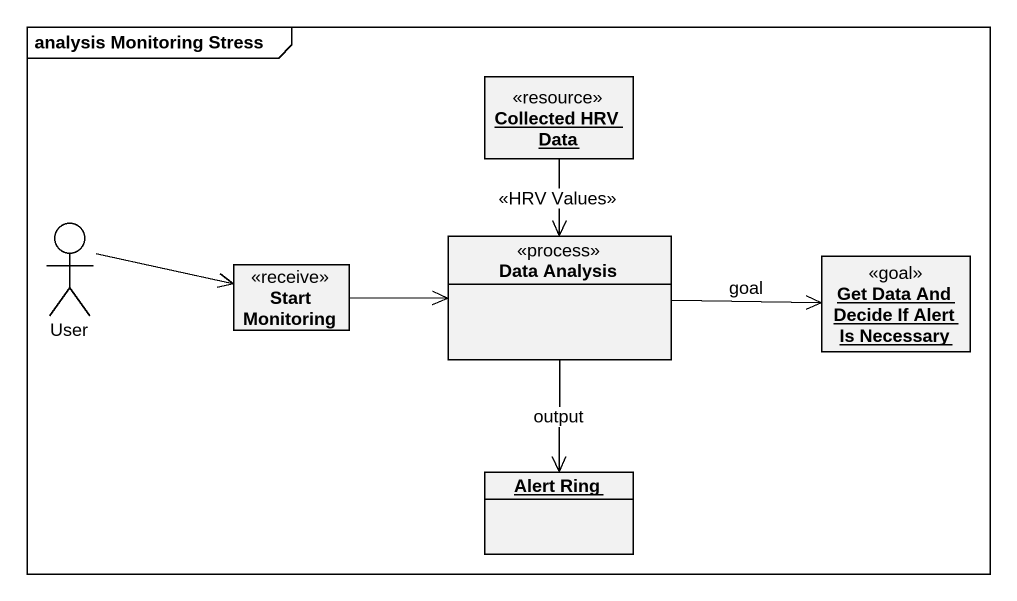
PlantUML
@startuml
mainframe analysis Monitoring Stress
allowmixing
hide circle
hide empty members
object "Collected HRV Data" as Collected_HRV_Data <<resource>>
actor User
class "Start Monitoring" as Start_Monitoring <<receive>>
class "Data Analysis" as Data_Analysis <<process>>
object "Get Data And Decide If Alert Is Necessary" as Get_Data_And_Decide_If <<goal>>
object "Alert Ring" as Alert_Ring
Collected_HRV_Data --> Data_Analysis : <<HRV Values>>
User -right-> Start_Monitoring
Start_Monitoring -right-> Data_Analysis
Data_Analysis -right-> Get_Data_And_Decide_If : goal
Data_Analysis --> Alert_Ring : output
@enduml
